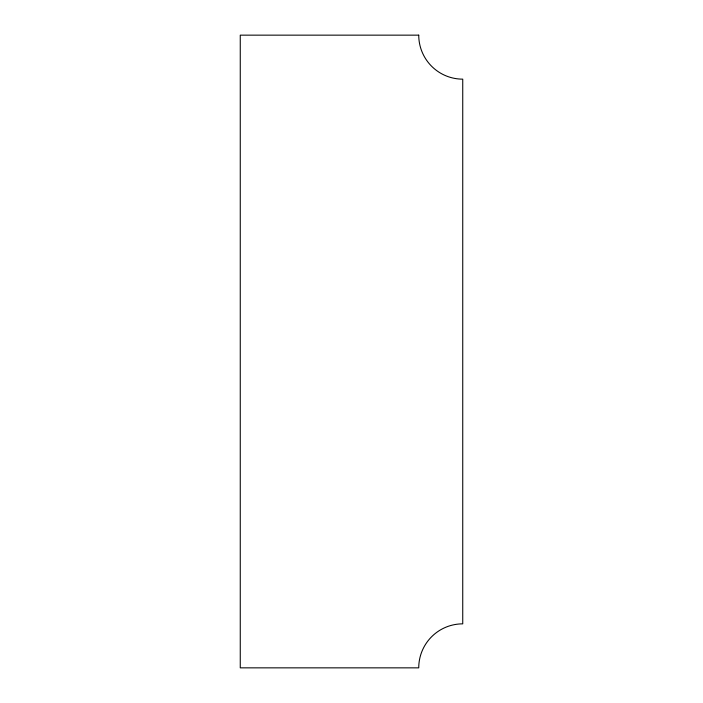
<?xml version="1.0" encoding="UTF-8"?>
<svg xmlns="http://www.w3.org/2000/svg" width="703" height="703" viewBox="0 0 703 703"><rect width="100%" height="100%" fill="white"/><g stroke="black" fill="none" stroke-linecap="round" stroke-linejoin="round"><path stroke-width="1.05" d="M418.742 35.15L240.259 35.15L240.259 667.85L418.742 667.85A43.999 43.999 0 0 1 462.741 623.851L462.741 79.149A43.999 43.999 0 0 1 418.742 35.15"/></g></svg>
